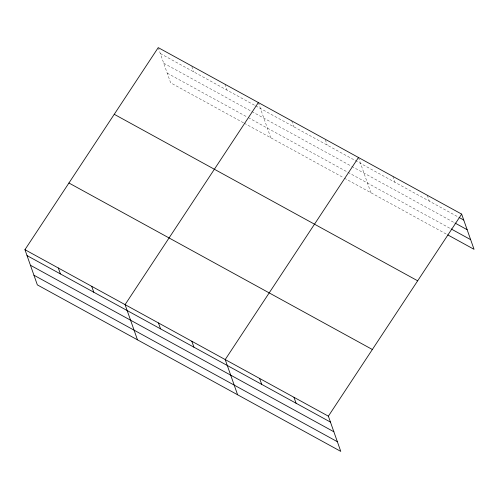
<?xml version="1.0" encoding="UTF-8"?>
<svg xmlns="http://www.w3.org/2000/svg" width="499" height="499" viewBox="0 0 499 499"><rect width="100%" height="100%" fill="white"/><g stroke="black" fill="none" stroke-linecap="round" stroke-linejoin="round"><path stroke-width="0.37" stroke-dasharray="2.5 1.87" d="M160.316 53.536L254.995 105.489M255.675 105.863L458.344 217.071M163.716 63.198L351.034 165.986M351.714 166.36L455.001 223.034M167.221 73.153L247.598 117.259M248.284 117.633L450.416 228.554M243.512 122.81L170.627 82.822L158.464 48.278M244.192 123.184L343.643 177.756M344.322 178.131L447.079 234.518M427.269 195.246L429.352 201.159M392.875 176.378L394.959 182.291M358.488 157.509L370.888 192.708M325.348 139.851L327.194 145.109M291.734 120.877L293.824 126.796M258.363 102.563L270.757 137.761M224.987 84.25L227.07 90.163M191.841 66.592L193.693 71.85"/><path stroke-width="0.75" d="M24.95 249.687L328.373 416.178L340.767 451.383L37.344 284.885L24.95 249.687L158.233 47.617L461.656 214.115L474.05 249.313L447.753 234.886M258.363 102.563L125.081 304.627L137.475 339.831M358.488 157.509L225.211 359.573L237.605 394.771M328.373 416.178L461.656 214.115M459.018 217.439L463.739 220.034M455.001 223.034L467.139 229.696M451.096 228.922L470.644 239.651M114.246 114.302L417.669 280.8M68.931 183.002L372.354 349.5M27.033 255.6L330.457 422.098M30.439 265.262L333.862 431.76M33.944 275.223L337.368 441.715M293.986 397.31L296.069 403.229M259.599 378.442L261.682 384.355M191.834 341.26L193.918 347.173M158.457 322.94L160.541 328.86M91.704 286.314L93.787 292.227M58.327 268L60.41 273.914"/></g></svg>
